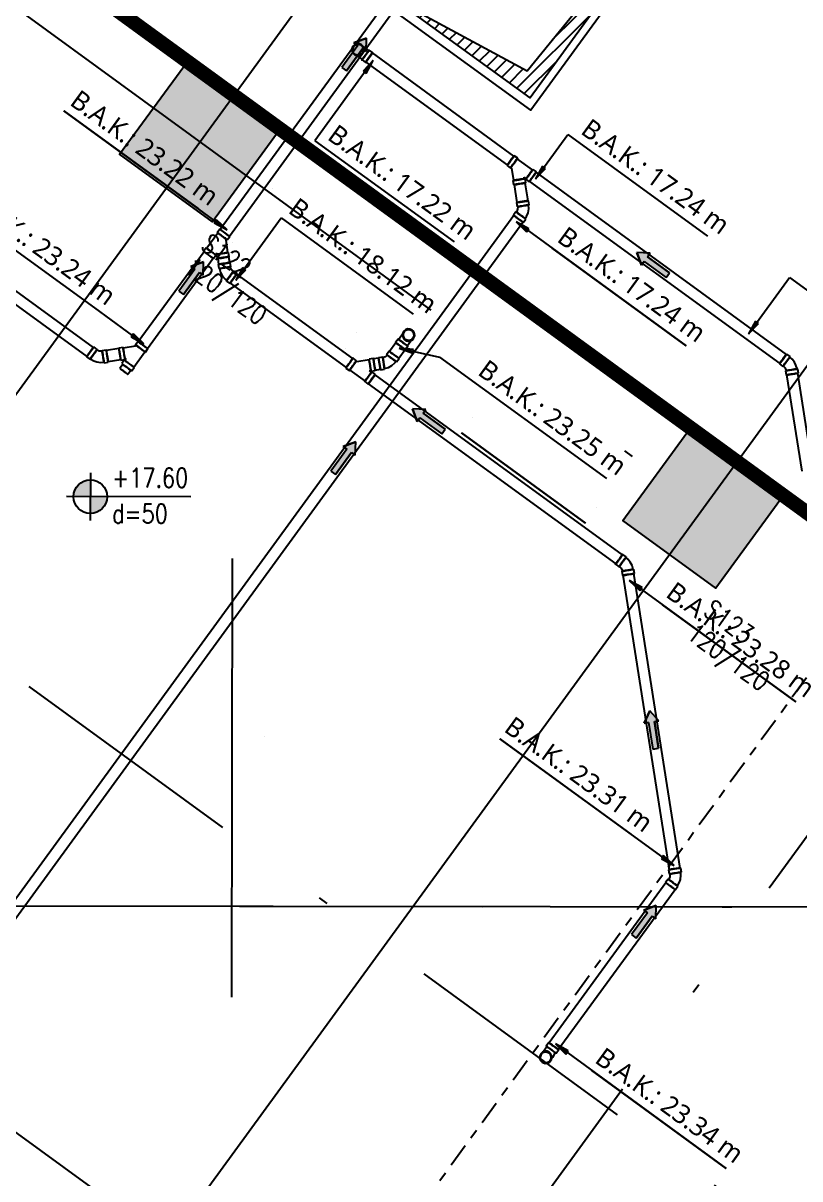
# Model space of a CAD drawing. Header units: millimetres. Extents: x 400382 to 401500, y 4543975 to 4544133.
# Drawn here: x 400757.73 to 400765.84, y 4544089.9 to 4544101.97 of the extents above; entities that cross this region are included whole.
import ezdxf

# ---------------------------------------------------------------- set-up
doc = ezdxf.new("R2010")
doc.units = ezdxf.units.MM
for name, pattern in [('AKS', [3, 2.5, -0.25, 0, -0.25]), ('CENTER', [2, 1.25, -0.25, 0.25, -0.25]), ('CIZGI', [0.4, 0.25, -0.15]), ('CONTINU', [0]), ('DASHDOT2', [0.5, 0.25, -0.125, 0, -0.125])]:
    doc.linetypes.add(name, pattern=pattern)
for name, color, linetype in [('aks prota', 2, 'AKS'), ('boşluk prota', 2, 'Continuous'), ('boşluk taraması prota', 252, 'Continuous'), ('kiriş prota', 6, 'Continuous'), ('kolon prota', 1, 'Continuous'), ('kolon tarama prota', 252, 'Continuous'), ('lkolon prota', 4, 'Continuous'), ('merdiven prota', 2, 'Continuous'), ('PRT-AL-TUNEL_EKSENI', 14, 'DASHDOT2'), ('skesit prota', 7, 'Continuous'), ('st-s_level (kot)', 6, 'Continuous'), ('st-s_levelmark (kot işareti)', 4, 'Continuous'), ('st_s_ölçü', 4, 'Continuous'), ('TARAMA', 8, 'Continuous'), ('tkolon prota', 6, 'Continuous')]:
    doc.layers.add(name, color=color, linetype=linetype)
doc.styles.add('OLCU', font='romanstw.shx')
doc.styles.add('Segoe UI Light_1', font='', dxfattribs={"height": 200})
doc.styles.add('tkolon', font='romanstw.shx')
doc.styles.get('Segoe UI Light_1').set_extended_font_data('Segoe UI Light')

# ---------------------------------------------------------------- blocks, each defined once
blk = doc.blocks.new('Flow Direction - Flow Direction _25mm_-1035271-_17_70 m  ARA KAT')
at = {"layer": 'TARAMA'}
blk.add_hatch(color=256, dxfattribs=at).paths.add_polyline_path([(0, 0), (-117, -78), (-117, -30), (-400, -30), (-400, 30), (-117, 30), (-117, 78)], flags=0)
for p, q in [((-117, 30), (-400, 30)), ((-400, 30), (-400, -30)), ((-117, 30), (-400, 30)), ((-400, 30), (-400, -30)), ((0, 0), (-117, 78)), ((-117, 78), (-117, 30)), ((-117, 78), (0, 0)), ((-117, 30), (-117, 78)), ((-117, -78), (0, 0)), ((-117, -78), (0, 0)), ((-400, -30), (-117, -30)), ((-117, -30), (-400, -30)), ((-117, -30), (-117, -78)), ((-117, -30), (-117, -78))]:
    blk.add_line(p, q, dxfattribs=at)
blk = doc.blocks.new('17.60 mekanik')
at = {"layer": 'kolon tarama prota'}
for points in [[(135187.5, 64535.3), (135177.1, 64524.4), (135180.3, 64522)], [(135357.2, 64412), (135367.6, 64423), (135364.4, 64425.3)], [(135035.1, 64358.5), (135024.1, 64368.9), (135021.8, 64365.7)], [(135336.9, 64367), (135347.8, 64356.6), (135350.2, 64359.7)], [(135044.3, 64305.6), (135054.8, 64316.5), (135051.6, 64318.9)], [(135579.7, 64250.4), (135590.1, 64261.3), (135586.9, 64263.7)], [(134948.5, 64239.3), (134937.5, 64249.7), (134935.2, 64246.5)], [(135214.9, 64235.1), (135229.1, 64229.9), (135230, 64233.7)], [(135455.6, 63992.5), (135466.5, 63982.1), (135468.9, 63985.2)], [(135502.7, 63694.7), (135491.7, 63705.1), (135489.4, 63701.9)], [(135379, 63508.2), (135389.9, 63497.7), (135392.3, 63500.9)]]:
    blk.add_hatch(color=256, dxfattribs=at).paths.add_polyline_path(points, flags=0)
for p, q in [((135204.7, 64601.9), (135027.9, 64358.7)), ((135037.5, 64351.7), (135214.2, 64595)), ((135165.6, 64544.7), (135165.6, 64544.7)), ((135166, 64544.8), (135166.1, 64544.8)), ((135177.2, 64548.6), (135177.2, 64548.6)), ((135177.7, 64548.8), (135177.6, 64548.8)), ((135186.9, 64543.7), (135183.3, 64546.3)), ((135334.6, 64435.7), (135186.6, 64543.3)), ((135187.5, 64535.3), (135126.7, 64451.6)), ((135175.8, 64536), (135179.4, 64533.3)), ((135187.5, 64535.3), (135177.1, 64524.4)), ((135179.7, 64533.7), (135327.7, 64426.2)), ((135180.3, 64522), (135187.5, 64535.3)), ((135177.1, 64524.4), (135180.3, 64522)), ((134895.7, 64235.4), (134521.7, 64507.1)), ((134514.8, 64497.6), (134888.8, 64225.9)), ((134864.4, 64482.5), (135005.1, 64380.3)), ((135035.1, 64358.5), (134864.4, 64482.5)), ((135357.2, 64412), (135390.9, 64458.4)), ((135390.9, 64458.4), (135536.7, 64352.4)), ((135126.7, 64451.6), (135272.1, 64346)), ((135338.5, 64433.5), (135334.9, 64436.1)), ((135354.1, 64421.4), (135338.1, 64433)), ((135327.4, 64425.8), (135331, 64423.2)), ((135331.4, 64423.7), (135332.2, 64423.1)), ((135331.8, 64425.5), (135332, 64424.6)), ((135332.2, 64423.1), (135334.2, 64410.3)), ((135332.7, 64425.6), (135332.7, 64425.6)), ((135358.1, 64419.3), (135354.5, 64421.9)), ((135364.4, 64425.3), (135357.2, 64412)), ((135357.2, 64412), (135367.6, 64423)), ((135367.6, 64423), (135364.4, 64425.3)), ((135333.6, 64410.2), (135334.3, 64405.8)), ((135345.3, 64413.6), (135347.3, 64412.1)), ((135345.5, 64412.1), (135345.3, 64413.6)), ((135346.9, 64407.8), (135346.2, 64412.2)), ((135349.4, 64389.1), (135346.4, 64407.8)), ((135347, 64411.6), (135350.6, 64409)), ((135350.8, 64409.4), (135612.3, 64219.4)), ((135619.3, 64228.9), (135357.8, 64418.9)), ((135082.4, 64401.5), (135082.4, 64401.5)), ((135334.7, 64405.9), (135337.7, 64387.2)), ((135337.2, 64387.2), (135337.9, 64382.8)), ((135350.5, 64384.8), (135349.8, 64389.2)), ((135334.4, 64373.7), (134719.5, 63527.2)), ((134897.1, 64276.6), (134760.4, 64375.9)), ((135336.7, 64377.5), (135334.1, 64373.9)), ((135337.7, 64378), (135337.2, 64377.1)), ((135346.4, 64370.4), (135347.8, 64372.6)), ((134729, 63520.3), (135344, 64366.7)), ((135024.1, 64368.9), (135021.8, 64365.7)), ((135021.8, 64365.7), (135035.1, 64358.5)), ((135035.1, 64358.5), (135024.1, 64368.9)), ((135027.5, 64358.9), (135024.9, 64355.3)), ((135044.3, 64305.6), (135091.7, 64370.8)), ((135091.7, 64370.8), (135229.6, 64270.6)), ((135336.9, 64367), (135347.8, 64356.6)), ((135350.2, 64359.7), (135336.9, 64367)), ((135336.9, 64367), (135514.5, 64237.9)), ((135344.4, 64366.4), (135347, 64370)), ((135347.8, 64356.6), (135350.2, 64359.7)), ((135025.5, 64355), (135013.9, 64339)), ((135032.9, 64349.6), (135032.8, 64349.6)), ((135033.9, 64348.8), (135033.7, 64349.7)), ((135034.1, 64347.4), (135034.7, 64348.2)), ((135036.1, 64334.6), (135034.1, 64347.4)), ((135035.2, 64347.8), (135037.9, 64351.4)), ((135011.1, 64335.5), (134942.6, 64241.3)), ((135013.3, 64339.4), (135010.7, 64335.8)), ((135041.3, 64344.9), (135041.3, 64344.9)), ((135514.5, 64237.9), (135374.7, 64339.5)), ((134952.2, 64234.3), (135020.6, 64328.6)), ((135021, 64328.3), (135023.6, 64331.9)), ((135023.1, 64332.3), (135024.6, 64334.3)), ((135024.2, 64332.7), (135024.9, 64328.3)), ((135024.6, 64334.3), (135024.8, 64332.8)), ((135025.4, 64328.4), (135026.3, 64322.2)), ((135029.5, 64328.7), (135029.5, 64328.7)), ((135029.5, 64328.7), (135029.5, 64328.7)), ((135037.5, 64330.3), (135036.8, 64334.7)), ((135038, 64324.1), (135037, 64330.2)), ((135039.2, 64319.8), (135038.5, 64324.1)), ((135025.9, 64322.2), (135026.6, 64317.8)), ((135045.6, 64312.6), (135042, 64315.2)), ((135051.6, 64318.9), (135044.3, 64305.6)), ((135044.3, 64305.6), (135054.8, 64316.5)), ((135166.6, 64224), (135045.3, 64312.2)), ((135054.8, 64316.5), (135051.6, 64318.9)), ((135034.5, 64304.8), (135038.1, 64302.2)), ((135038.4, 64302.6), (135159.7, 64214.5)), ((135579.7, 64250.4), (135622.5, 64309.2)), ((135622.5, 64309.2), (135766.6, 64204.5)), ((134948.5, 64239.3), (134897.1, 64276.6)), ((135586.9, 64263.7), (135579.7, 64250.4)), ((135590.1, 64261.3), (135586.9, 64263.7)), ((135170.7, 64250.8), (135170.7, 64250.8)), ((135228.5, 64253.8), (135228.5, 64253.8)), ((135579.7, 64250.4), (135590.1, 64261.3)), ((134937.5, 64249.7), (134935.2, 64246.5)), ((134935.2, 64246.5), (134948.5, 64239.3)), ((134948.5, 64239.3), (134937.5, 64249.7)), ((134942.3, 64241.6), (134939.6, 64238)), ((135211.6, 64240.6), (135204.9, 64231.4)), ((135213.8, 64244.4), (135211.2, 64240.8)), ((135221, 64243.5), (135221, 64243.5)), ((134899.6, 64233.2), (134896, 64235.8)), ((134909.2, 64232.6), (134904.8, 64231.9)), ((134922.4, 64234.2), (134909.3, 64232.1)), ((134926.7, 64235.4), (134922.3, 64234.7)), ((134939.6, 64236.7), (134926.8, 64234.7)), ((134937.8, 64214.9), (134949.4, 64230.9)), ((134940.2, 64237.6), (134939.6, 64236.7)), ((134941.9, 64237.1), (134941, 64237)), ((134942, 64236.2), (134942.1, 64236.2)), ((134950, 64230.5), (134952.6, 64234.1)), ((135159, 64234.6), (135159, 64234.6)), ((135159, 64234.6), (135159, 64234.6)), ((135204.6, 64231.7), (135201.9, 64228.1)), ((135214.5, 64224.5), (135221.1, 64233.6)), ((135214.9, 64235.1), (135229.1, 64229.9)), ((135230, 64233.7), (135214.9, 64235.1)), ((135214.9, 64235.1), (135257.1, 64225.6)), ((135221.5, 64233.3), (135224.1, 64236.9)), ((135229.1, 64229.9), (135230, 64233.7)), ((135623.2, 64226.7), (135619.6, 64229.3)), ((134888.5, 64225.5), (134892.1, 64222.9)), ((134906.8, 64219.3), (134911.2, 64220)), ((134911.2, 64220.5), (134924.2, 64222.6)), ((134926.3, 64217.7), (134923.3, 64213.5)), ((134926.3, 64217.7), (134923.3, 64213.5)), ((134924.3, 64222.1), (134928.7, 64222.8)), ((134928, 64222), (134925.4, 64218.4)), ((134930.1, 64223.7), (134928.6, 64221.6)), ((134928.6, 64223.4), (134930.1, 64223.7)), ((134935.7, 64210.9), (134938.4, 64214.5)), ((135159.4, 64214.1), (135163, 64211.5)), ((135170.5, 64221.8), (135166.9, 64224.4)), ((135169.5, 64220.4), (135168.6, 64220.3)), ((135168.7, 64219.4), (135168.8, 64219.4)), ((135170.9, 64220.7), (135170.1, 64221.3)), ((135183.7, 64222.7), (135170.9, 64220.7)), ((135188, 64224), (135183.6, 64223.3)), ((135193.5, 64224.4), (135188.1, 64223.6)), ((135189, 64217.7), (135188.1, 64223.6)), ((135188.1, 64223.6), (135189, 64217.7)), ((135189.9, 64211.9), (135189, 64217.7)), ((135189, 64217.7), (135189.9, 64211.9)), ((135197.8, 64225.6), (135193.5, 64224.9)), ((135195.5, 64212.3), (135193.5, 64224.9)), ((135193.5, 64224.9), (135195.5, 64212.3)), ((135194.5, 64218.6), (135193.5, 64224.4)), ((135193.5, 64224.4), (135194.5, 64218.6)), ((135195.4, 64212.8), (135194.5, 64218.6)), ((135194.5, 64218.6), (135195.4, 64212.8)), ((135199.8, 64213), (135197.8, 64225.6)), ((135197.8, 64225.6), (135199.8, 64213)), ((135199.7, 64213.6), (135198, 64224.9)), ((135198, 64224.9), (135199.7, 64213.6)), ((135212.3, 64220.6), (135214.9, 64224.2)), ((135257.1, 64225.6), (135431.5, 64099)), ((135612.1, 64219), (135615.7, 64216.4)), ((134931.7, 64207.3), (134934.8, 64211.6)), ((134931.7, 64207.3), (134934.8, 64211.6)), ((135163.4, 64212), (135179.4, 64200.4)), ((135184, 64211.2), (135185.5, 64211.4)), ((135186.1, 64209.7), (135184, 64211.2)), ((135185.6, 64210.7), (135190, 64211.4)), ((135190.1, 64207.6), (135186.5, 64210.2)), ((135448.4, 64019.3), (135189.8, 64207.2)), ((135189.9, 64211.9), (135195.4, 64212.8)), ((135195.5, 64212.3), (135199.8, 64213)), ((135618.5, 64211.8), (135619.2, 64207.4)), ((135619.6, 64207.5), (135635.6, 64106.8)), ((135631.8, 64209.4), (135631.1, 64213.8)), ((135647.2, 64108.6), (135631.3, 64209.3)), ((135179, 64199.9), (135182.6, 64197.3)), ((135182.8, 64197.6), (135441.4, 64009.8)), ((135292.1, 64162.7), (135292.1, 64162.7)), ((135280.3, 64146.5), (135280.3, 64146.5)), ((135280.3, 64146.5), (135409.8, 64052.4)), ((135409.8, 64052.4), (135280.3, 64146.5)), ((135280.3, 64146.5), (135409.8, 64052.4)), ((135280.3, 64146.5), (135280.3, 64146.5)), ((135421.5, 64068.6), (135421.5, 64068.6)), ((135409.8, 64052.4), (135409.8, 64052.4)), ((135409.8, 64052.4), (135409.8, 64052.4)), ((135441.2, 64009.4), (135444.8, 64006.8)), ((135452.2, 64017.1), (135448.7, 64019.7)), ((135447.6, 64002.2), (135448.3, 63997.8)), ((135448.7, 63997.9), (135497.4, 63690.4)), ((135460.9, 63999.8), (135460.2, 64004.2)), ((135509.1, 63692.2), (135460.4, 63999.7)), ((135455.6, 63992.5), (135466.5, 63982.1)), ((135468.9, 63985.2), (135455.6, 63992.5)), ((135455.6, 63992.5), (135629.5, 63866.1)), ((135466.5, 63982.1), (135468.9, 63985.2)), ((135629.5, 63866.1), (135490.4, 63967.1)), ((135074.6, 63829.3), (135074.6, 63829.3)), ((135320.6, 63827), (135457.4, 63727.6)), ((135502.7, 63694.7), (135320.6, 63827)), ((135491.7, 63705.1), (135489.4, 63701.9)), ((135489.4, 63701.9), (135502.7, 63694.7)), ((135502.7, 63694.7), (135491.7, 63705.1)), ((135497, 63690.3), (135497.7, 63685.9)), ((135510.3, 63687.9), (135509.6, 63692.3)), ((135494.2, 63676.8), (135372.5, 63509.3)), ((135496.4, 63680.7), (135493.8, 63677.1)), ((135504.1, 63669.6), (135506.7, 63673.2)), ((135382, 63502.4), (135503.7, 63669.8)), ((135372.1, 63509.6), (135369.5, 63506)), ((135379, 63508.2), (135389.9, 63497.7)), ((135392.3, 63500.9), (135379, 63508.2)), ((135379, 63508.2), (135557.5, 63378.4)), ((135379.8, 63498.5), (135382.4, 63502.1)), ((135389.9, 63497.7), (135392.3, 63500.9)), ((135557.5, 63378.4), (135417.1, 63480.4))]:
    blk.add_line(p, q, dxfattribs=at)
at = {"layer": 'kolon tarama prota', "flags": 128}
for points in [[(135167, 64550.1), (135168.6, 64551.6), (135170.3, 64552.4), (135171.8, 64552.5), (135173, 64552.3), (135173.8, 64552.1), (135174.4, 64551.8), (135174.7, 64551.6), (135175, 64551.4), (135175.4, 64551.1), (135176.2, 64550.6), (135177.3, 64549.8), (135179, 64548.6), (135181.2, 64547), (135182.9, 64545.7)], [(135167, 64550.1), (135166.1, 64548.1), (135165.9, 64546.3), (135166.2, 64544.9)], [(135176.2, 64543.4), (135174.6, 64541.9), (135172.9, 64541.2), (135171.4, 64541.1), (135170.2, 64541.2), (135169.4, 64541.5), (135168.9, 64541.8), (135168.6, 64541.9), (135168.6, 64542)], [(135168.6, 64542), (135168.7, 64541.9), (135169.1, 64541.6), (135169.9, 64541), (135171.2, 64540.1), (135173.1, 64538.7), (135175.3, 64537.1), (135176.2, 64536.5)], [(135176.2, 64543.4), (135177.2, 64545.4), (135177.3, 64547.3), (135177, 64548.6)], [(135347.8, 64372.6), (135349.4, 64376.6), (135350.1, 64380.8), (135349.9, 64384.7)], [(135338.6, 64382.9), (135338.5, 64380.2), (135337.7, 64378)], [(135027.2, 64317.9), (135028.3, 64313.8), (135030.4, 64310), (135033.1, 64306.8), (135034.9, 64305.4)], [(135041.6, 64314.6), (135039.7, 64316.6), (135038.6, 64319), (135038.5, 64319.7)], [(135214.3, 64244), (135216.1, 64246.5), (135217.7, 64248.7), (135219, 64250.5), (135219.8, 64251.6), (135220.1, 64252), (135220.1, 64252)], [(135221.4, 64244), (135219.8, 64245.7), (135219.1, 64247.9), (135219.3, 64250.2), (135220.1, 64252)], [(135220.1, 64252), (135221.8, 64253.6), (135224, 64254.3), (135226.3, 64254.1), (135228.1, 64253.3)], [(135228.1, 64253.3), (135229.7, 64251.6), (135230.4, 64249.4), (135230.2, 64247.1), (135229.4, 64245.3)], [(135229.4, 64245.3), (135227.7, 64243.7), (135225.5, 64243), (135223.2, 64243.2), (135221.4, 64244)], [(135229.4, 64245.3), (135229.1, 64244.9), (135228.3, 64243.8), (135227, 64242.1), (135225.4, 64239.9), (135223.7, 64237.4), (135223.6, 64237.3)], [(134901.9, 64231.4), (134899.5, 64232.5), (134899.2, 64232.6)], [(134904.9, 64231.3), (134902.3, 64231.3), (134901.9, 64231.4)], [(135202.5, 64227.7), (135200.6, 64226), (135198.3, 64225), (135198, 64224.9)], [(135627.8, 64220.7), (135625.2, 64224), (135622.8, 64226.2)], [(134892.5, 64223.4), (134896.2, 64221.3), (134899.3, 64220.3)], [(134899.3, 64220.3), (134903.5, 64219.7), (134906.7, 64220)], [(135199.7, 64213.6), (135203.8, 64214.8), (135207.4, 64216.8), (135210.5, 64219.5), (135211.7, 64221)], [(135616, 64216.9), (135617.9, 64215), (135618.1, 64214.7)], [(135618.1, 64214.7), (135619.1, 64212.2), (135619.1, 64211.9)], [(135630.4, 64213.7), (135629.3, 64217.8), (135627.8, 64220.7)], [(135456.6, 64011.5), (135453.9, 64014.8), (135451.9, 64016.5)], [(135459.5, 64004.1), (135458.4, 64008.2), (135456.6, 64011.5)], [(135445.1, 64007.3), (135447, 64005.4), (135447.1, 64005.3)], [(135447.1, 64005.3), (135448.1, 64002.8), (135448.2, 64002.3)], [(135498.2, 63683), (135497.1, 63680.5), (135496.9, 63680.3)], [(135498.3, 63686), (135498.3, 63683.3), (135498.2, 63683)], [(135509.3, 63680.3), (135509.8, 63684.6), (135509.6, 63687.8)], [(135506.2, 63673.5), (135508.3, 63677.3), (135509.3, 63680.3)], [(135364.2, 63497.6), (135364.5, 63498), (135365.3, 63499.1), (135366.6, 63500.8), (135368.2, 63503), (135369.9, 63505.5), (135370, 63505.6)], [(135365.5, 63489.6), (135363.9, 63491.4), (135363.2, 63493.5), (135363.4, 63495.9), (135364.2, 63497.6)], [(135364.2, 63497.6), (135366, 63499.2), (135368.1, 63499.9), (135370.5, 63499.7), (135372.2, 63498.9)], [(135373.5, 63490.9), (135371.8, 63489.3), (135369.6, 63488.6), (135367.3, 63488.8), (135365.5, 63489.6)], [(135372.2, 63498.9), (135373.8, 63497.2), (135374.5, 63495), (135374.3, 63492.7), (135373.5, 63490.9)], [(135379.3, 63498.9), (135377.5, 63496.4), (135375.9, 63494.2), (135374.6, 63492.5), (135373.8, 63491.3), (135373.5, 63490.9), (135373.5, 63490.9)]]:
    blk.add_lwpolyline(points, dxfattribs=at)
at = {"layer": 'kolon tarama prota'}
for centre, radius, start, end in [((135224.8, 64248.7), 6.38, 54, 234), ((135224.8, 64248.7), 6.38, 54, 234), ((135224.8, 64248.7), 5.9, 144, 324), ((135224.8, 64248.7), 5.71, 54, 234), ((135224.8, 64248.7), 5.9, 324, 144), ((135224.8, 64248.7), 6.38, 234, 54), ((135224.8, 64248.7), 6.38, 234, 54), ((135224.8, 64248.7), 5.71, 234, 54), ((135368.9, 63494.3), 6.38, 54, 234), ((135368.9, 63494.3), 6.38, 54, 234), ((135368.9, 63494.3), 5.9, 144, 324), ((135368.9, 63494.3), 5.72, 54, 234), ((135368.9, 63494.3), 5.9, 324, 144), ((135368.9, 63494.3), 6.38, 234, 54), ((135368.9, 63494.3), 6.38, 234, 54), ((135368.9, 63494.3), 5.71, 234, 54)]:
    blk.add_arc(centre, radius, start, end, dxfattribs=at)
for centre, major_axis, ratio, start_param, end_param in [((135171.6, 64546.7), (5.59, 1.9), 0.999925, 1.570796, 3.141593), ((135171.6, 64546.7), (5.59, 1.9), 0.999925, 1.570796, 3.141593), ((135171.6, 64546.8), (6.04, 2.05), 0.999925, 5.327856, 8.469448), ((135171.6, 64546.7), (6.04, 2.05), 0.999925, 5.327856, 8.469448), ((135171.6, 64546.8), (5.41, 1.84), 0.999925, 5.327856, 8.469448), ((135171.6, 64546.7), (5.59, 1.9), 0.999925, 0, 1.570796), ((135171.6, 64546.7), (5.59, 1.9), 0.999925, 0, 1.570796), ((135171.6, 64546.7), (6.04, 2.05), 0.999925, 2.186263, 5.327856), ((135171.6, 64546.8), (6.04, 2.05), 0.999925, 2.186263, 5.327856), ((135171.6, 64546.8), (5.41, 1.84), 0.999925, 2.186263, 5.327856), ((135171.6, 64546.7), (5.59, 1.9), 0.999925, 3.141593, 4.712389), ((135171.6, 64546.7), (5.59, 1.9), 0.999925, 3.141593, 4.712389), ((135171.6, 64546.7), (5.59, 1.9), 0.999925, 4.712389, 6.283185), ((135171.6, 64546.7), (5.59, 1.9), 0.999925, 4.712389, 6.283185), ((135179.5, 64541.1), (3.75, 5.16), 0.01, 1.563726, 4.705318), ((135179.5, 64541.1), (3.36, 4.62), 0.01, 1.563726, 4.705318), ((135179.5, 64541.1), (3.75, 5.16), 0.01, 4.705318, 7.846911), ((135179.5, 64541.1), (3.36, 4.62), 0.01, 4.705318, 7.846911), ((135183.1, 64538.5), (3.75, 5.16), 0.01, 4.705318, 7.846911), ((135183.1, 64538.5), (3.47, 4.77), 0.009999, 0, 1.570796), ((135183.1, 64538.5), (3.47, 4.77), 0.009999, 4.712389, 6.283185), ((135183.1, 64538.5), (3.75, 5.16), 0.01, 1.563726, 4.705318), ((135183.1, 64538.5), (3.47, 4.77), 0.009999, 1.570796, 3.141593), ((135183.1, 64538.5), (3.47, 4.77), 0.009999, 3.141593, 4.712389), ((135331.1, 64431), (3.75, 5.16), 0.01, 6.276115, 9.417707), ((135331.1, 64431), (3.75, 5.16), 0.01, 3.134522, 6.276115), ((135334.7, 64428.4), (3.75, 5.16), 0.01, 6.276115, 9.417707), ((135334.7, 64428.4), (3.75, 5.16), 0.01, 3.134522, 6.276115), ((135331.1, 64431), (3.47, 4.77), 0.009999, 0, 1.570796), ((135331.1, 64431), (3.47, 4.77), 0.009999, 4.712389, 6.283185), ((135334.7, 64428.4), (3.36, 4.62), 0.01, 3.134522, 6.276115), ((135334.7, 64428.4), (3.36, 4.62), 0.01, 6.276115, 9.417707), ((135331.1, 64431), (3.47, 4.77), 0.009999, 1.570796, 3.141593), ((135331.1, 64431), (3.47, 4.77), 0.009999, 3.141593, 4.712389), ((135337.5, 64426.4), (5.64, 0.89), 0.01207, 2.571468, 3.143664), ((135337.5, 64426.4), (5.64, 0.89), 0.01207, 3.143664, 3.71586), ((135350.7, 64416.7), (3.75, 5.16), 0.01, 6.276115, 9.417707), ((135350.7, 64416.7), (3.75, 5.16), 0.01, 3.134522, 6.276115), ((135350.7, 64416.7), (3.36, 4.62), 0.01, 3.134522, 6.276115), ((135350.7, 64416.7), (3.36, 4.62), 0.01, 6.276115, 9.417707), ((135354.3, 64414.1), (3.75, 5.16), 0.01, 6.276115, 9.417707), ((135354.3, 64414.1), (3.75, 5.16), 0.01, 3.134522, 6.276115), ((135339.9, 64411.2), (6.3, 1), 0.01207, 0.002071, 3.143664), ((135339.9, 64411.2), (6.3, 1), 0.01207, 3.143664, 6.285257), ((135339.9, 64411.2), (5.64, 0.89), 0.01207, 3.143664, 6.285257), ((135339.9, 64411.2), (5.64, 0.89), 0.01207, 0.002071, 3.143664), ((135340.6, 64406.8), (6.3, 1), 0.01207, 0.002071, 3.143664), ((135340.6, 64406.8), (6.3, 1), 0.01207, 3.143664, 6.285257), ((135340.6, 64406.8), (5.83, 0.92), 0.01207, 0, 1.570796), ((135340.6, 64406.8), (5.83, 0.92), 0.01207, 4.712389, 6.283185), ((135354.3, 64414.1), (3.47, 4.77), 0.01, 1.570796, 3.141593), ((135354.3, 64414.1), (3.47, 4.77), 0.01, 3.141593, 4.712389), ((135354.3, 64414.1), (3.47, 4.77), 0.01, 0, 1.570796), ((135354.3, 64414.1), (3.47, 4.77), 0.01, 4.712389, 6.283185), ((135340.6, 64406.8), (5.83, 0.92), 0.01207, 1.570796, 3.141593), ((135340.6, 64406.8), (5.83, 0.92), 0.01207, 3.141593, 4.712389), ((135343.5, 64388.2), (6.3, 1), 0.008027, 3.135475, 6.277068), ((135343.5, 64388.2), (6.3, 1), 0.008027, 6.277068, 9.418661), ((135343.5, 64388.2), (5.83, 0.92), 0.01207, 1.570796, 3.141593), ((135343.5, 64388.2), (5.83, 0.92), 0.01207, 3.141593, 4.712389), ((135344.2, 64383.8), (6.3, 1), 0.008027, 6.277068, 9.418661), ((135344.2, 64383.8), (6.3, 1), 0.008027, 3.135475, 6.277068), ((135344.2, 64383.8), (5.64, 0.89), 0.008027, 6.277068, 9.418661), ((135344.2, 64383.8), (5.64, 0.89), 0.008027, 3.135475, 6.277068), ((135343.5, 64388.2), (5.83, 0.92), 0.01207, 4.712389, 6.283185), ((135343.5, 64388.2), (5.83, 0.92), 0.01207, 0, 1.570796), ((135339.2, 64370.2), (-5.16, 3.75), 0.010002, 0.00135, 3.142943), ((135339.2, 64370.2), (5.16, -3.75), 0.010002, 0.00135, 3.142943), ((135339.2, 64370.2), (4.77, -3.47), 0.010059, 3.141593, 4.712389), ((135339.2, 64370.2), (4.77, -3.47), 0.010059, 1.570796, 3.141593), ((135341.8, 64373.8), (5.16, -3.75), 0.010002, 0.00135, 3.142943), ((135341.8, 64373.8), (5.16, -3.75), 0.010002, 3.142943, 6.284535), ((135341.8, 64373.8), (4.62, -3.36), 0.010002, 0.00135, 3.142943), ((135341.8, 64373.8), (4.62, -3.36), 0.010002, 3.142943, 6.284535), ((135032.7, 64355.2), (5.16, -3.75), 0.01, 0, 3.141593), ((135032.7, 64355.2), (5.16, -3.75), 0.01, 3.141593, 6.283185), ((135339.2, 64370.2), (-4.77, 3.47), 0.010059, 3.141593, 4.712389), ((135339.2, 64370.2), (4.77, -3.47), 0.010059, 4.712389, 6.283185), ((135030.1, 64351.6), (5.16, -3.75), 0.01, 0, 3.141593), ((135030.1, 64351.6), (5.16, -3.75), 0.01, 3.141593, 6.283185), ((135030.1, 64351.6), (-4.62, 3.36), 0.01, 0, 3.141593), ((135030.1, 64351.6), (4.62, -3.36), 0.01, 0, 3.141593), ((135032.7, 64355.2), (4.77, -3.47), 0.01, 1.570796, 3.141593), ((135032.7, 64355.2), (-4.77, 3.47), 0.01, 0, 1.570796), ((135032.7, 64355.2), (-4.77, 3.47), 0.01, 3.141593, 4.712389), ((135032.7, 64355.2), (-4.77, 3.47), 0.01, 1.570796, 3.141593), ((135028.1, 64348.8), (5.64, 0.89), 0.007071, 5.703918, 6.276114), ((135028.1, 64348.8), (5.64, 0.89), 0.007071, 6.276114, 6.84831), ((135015.9, 64332), (5.16, -3.75), 0.01, 0, 3.141593), ((135015.9, 64332), (5.16, -3.75), 0.01, 3.141593, 6.283185), ((135015.9, 64332), (4.77, -3.47), 0.01, 3.141593, 4.712389), ((135015.9, 64332), (4.77, -3.47), 0.01, 1.570796, 3.141593), ((135018.5, 64335.6), (5.16, -3.75), 0.01, 3.141593, 6.283185), ((135018.5, 64335.6), (-5.16, 3.75), 0.01, 3.141593, 6.283185), ((135018.5, 64335.6), (-4.62, 3.36), 0.01, 0, 3.141593), ((135018.5, 64335.6), (4.62, -3.36), 0.01, 0, 3.141593), ((135015.9, 64332), (-4.77, 3.47), 0.01, 1.570796, 3.141593), ((135015.9, 64332), (4.77, -3.47), 0.01, 0, 1.570796), ((135030.5, 64333.7), (6.3, 1), 0.007071, 3.134522, 6.276114), ((135030.5, 64333.7), (6.3, 1), 0.007071, 6.276114, 9.417707), ((135030.5, 64333.7), (5.64, 0.89), 0.007071, 6.276114, 9.417707), ((135030.5, 64333.7), (5.64, 0.89), 0.007071, 3.134522, 6.276114), ((135031.2, 64329.3), (6.3, 1), 0.007071, 6.276114, 9.417707), ((135031.2, 64329.3), (6.3, 1), 0.007071, 3.134522, 6.276114), ((135031.2, 64329.3), (5.83, 0.92), 0.007071, 1.570796, 3.141593), ((135031.2, 64329.3), (5.83, 0.92), 0.007071, 3.141593, 4.712389), ((135032.2, 64323.2), (6.3, 1), 0.007071, 0.008594, 3.150187), ((135032.2, 64323.2), (6.3, 1), 0.007071, 3.150187, 6.29178), ((135032.2, 64323.2), (5.83, 0.92), 0.007071, 1.570796, 3.141593), ((135032.2, 64323.2), (5.83, 0.92), 0.007071, 3.141593, 4.712389), ((135031.2, 64329.3), (5.83, 0.92), 0.007071, 0, 1.570796), ((135031.2, 64329.3), (5.83, 0.92), 0.007071, 4.712389, 6.283185), ((135032.2, 64323.2), (5.83, 0.92), 0.007071, 4.712389, 6.283185), ((135032.2, 64323.2), (5.83, 0.92), 0.007071, 0, 1.570796), ((135032.9, 64318.8), (6.3, 1), 0.007071, 0.008594, 3.150187), ((135032.9, 64318.8), (6.3, 1), 0.007071, 3.150187, 6.29178), ((135032.9, 64318.8), (5.64, 0.89), 0.007071, 0.008594, 3.150187), ((135032.9, 64318.8), (5.64, 0.89), 0.007071, 3.150187, 6.29178), ((135038.2, 64310), (3.75, 5.16), 0.011077, 0.001078, 3.14267), ((135038.2, 64310), (3.75, 5.16), 0.011077, 3.14267, 6.284263), ((135038.2, 64310), (3.36, 4.62), 0.011077, 0.001078, 3.14267), ((135038.2, 64310), (3.36, 4.62), 0.011077, 3.14267, 6.284263), ((135041.8, 64307.4), (3.75, 5.16), 0.011077, 0.001078, 3.14267), ((135041.8, 64307.4), (3.75, 5.16), 0.011077, 3.14267, 6.284263), ((135041.8, 64307.4), (3.47, 4.77), 0.011077, 0, 1.570796), ((135041.8, 64307.4), (3.47, 4.77), 0.011077, 4.712389, 6.283185), ((135041.8, 64307.4), (3.47, 4.77), 0.011077, 1.570796, 3.141593), ((135041.8, 64307.4), (3.47, 4.77), 0.011077, 3.141593, 4.712389), ((134947.4, 64237.8), (5.16, -3.75), 0.01, 3.137451, 6.279043), ((134947.4, 64237.8), (5.16, -3.75), 0.01, 6.279043, 9.420636), ((134947.4, 64237.8), (4.77, -3.47), 0.01, 1.570796, 3.141593), ((134947.4, 64237.8), (-4.77, 3.47), 0.01, 0, 1.570796), ((135216.4, 64237.1), (5.16, -3.75), 0.010021, 1.570797, 4.712389), ((135216.4, 64237.1), (4.77, -3.47), 0.010021, 1.570796, 3.141593), ((135216.4, 64237.1), (4.77, -3.47), 0.010021, 3.141593, 4.712389), ((135219, 64240.7), (5.16, -3.75), 0.010021, 1.570797, 4.712389), ((135219, 64240.7), (4.62, -3.36), 0.010021, 1.570797, 4.712389), ((135219, 64240.7), (5.16, -3.75), 0.010021, 4.712389, 7.853982), ((135219, 64240.7), (4.62, -3.36), 0.010021, 4.712389, 7.853982), ((134892.3, 64230.6), (-3.75, -5.16), 0.01, 0.004142, 3.145735), ((134892.3, 64230.6), (-3.75, -5.16), 0.01, 3.145735, 6.287327), ((134892.3, 64230.6), (3.47, 4.77), 0.01, 1.570796, 3.141593), ((134892.3, 64230.6), (3.47, 4.77), 0.01, 3.141593, 4.712389), ((134895.9, 64228), (-3.75, -5.16), 0.01, 3.145735, 6.287327), ((134895.9, 64228), (-3.75, -5.16), 0.01, 0.004142, 3.145735), ((134892.3, 64230.6), (3.47, 4.77), 0.01, 0, 1.570796), ((134892.3, 64230.6), (3.47, 4.77), 0.01, 4.712389, 6.283185), ((134895.9, 64228), (-3.36, -4.62), 0.01, 0.004142, 3.145735), ((134895.9, 64228), (-3.36, -4.62), 0.01, 3.145735, 6.287327), ((134905.8, 64225.6), (1, -6.3), 0.01, 6.279043, 9.420636), ((134905.8, 64225.6), (1, -6.3), 0.01, 3.137451, 6.279043), ((134905.8, 64225.6), (0.89, -5.64), 0.01, 6.279043, 9.420636), ((134905.8, 64225.6), (0.89, -5.64), 0.01, 3.137451, 6.279043), ((134910.2, 64226.3), (1, -6.3), 0.01, 3.137451, 6.279043), ((134910.2, 64226.3), (1, -6.3), 0.01, 6.279043, 9.420636), ((134910.2, 64226.3), (-0.92, 5.83), 0.01, 4.712389, 6.283185), ((134910.2, 64226.3), (-0.92, 5.83), 0.01, 0, 1.570796), ((134910.2, 64226.3), (-0.92, 5.83), 0.01, 1.570796, 3.141593), ((134910.2, 64226.3), (-0.92, 5.83), 0.01, 3.141593, 4.712389), ((134923.3, 64228.4), (-1, 6.3), 0.009999, 0.004142, 3.145735), ((134923.3, 64228.4), (-1, 6.3), 0.009999, 3.145735, 6.287328), ((134923.3, 64228.4), (-0.92, 5.83), 0.01, 0, 1.570796), ((134923.3, 64228.4), (-0.92, 5.83), 0.01, 4.712389, 6.283185), ((134923.3, 64228.4), (-0.92, 5.83), 0.01, 1.570796, 3.141593), ((134923.3, 64228.4), (-0.92, 5.83), 0.01, 3.141593, 4.712389), ((134927.7, 64229.1), (-1, 6.3), 0.009999, 0.004142, 3.145735), ((134927.7, 64229.1), (-1, 6.3), 0.009999, 3.145735, 6.287328), ((134927.7, 64229.1), (-0.89, 5.64), 0.009999, 0.004142, 3.145735), ((134927.7, 64229.1), (-0.89, 5.64), 0.009999, 3.145735, 6.287328), ((134944.8, 64234.2), (5.16, -3.75), 0.01, 6.279043, 9.420636), ((134944.8, 64234.2), (-5.16, 3.75), 0.01, 6.279043, 9.420636), ((134944.8, 64234.2), (4.62, -3.36), 0.01, 3.137451, 6.279043), ((134944.8, 64234.2), (-4.62, 3.36), 0.01, 3.137451, 6.279043), ((134942.8, 64231.5), (-0.89, 5.64), 0.009999, 5.715132, 6.287328), ((134942.8, 64231.5), (-0.89, 5.64), 0.009999, 0.004142, 0.576338), ((134947.4, 64237.8), (-4.77, 3.47), 0.01, 1.570796, 3.141593), ((134947.4, 64237.8), (4.77, -3.47), 0.01, 0, 1.570796), ((135207.1, 64224.4), (5.16, -3.75), 0.010021, 3.151614, 6.293206), ((135207.1, 64224.4), (-5.16, 3.75), 0.010021, 3.151614, 6.293206), ((135207.1, 64224.4), (-4.62, 3.36), 0.010021, 3.151614, 6.293206), ((135207.1, 64224.4), (4.62, -3.36), 0.010021, 3.151614, 6.293206), ((135209.7, 64227.9), (5.16, -3.75), 0.010021, 0.010021, 3.151614), ((135209.7, 64227.9), (5.16, -3.75), 0.010021, 3.151614, 6.293206), ((135209.7, 64227.9), (4.77, -3.47), 0.010021, 3.141593, 4.712389), ((135209.7, 64227.9), (4.77, -3.47), 0.010021, 1.570796, 3.141593), ((135209.7, 64227.9), (4.77, -3.47), 0.010021, 0, 1.570796), ((135209.7, 64227.9), (4.77, -3.47), 0.010021, 4.712389, 6.283185), ((135216.4, 64237.1), (5.16, -3.75), 0.010021, 4.712389, 7.853982), ((135216.4, 64237.1), (-4.77, 3.47), 0.010021, 1.570796, 3.141593), ((135216.4, 64237.1), (4.77, -3.47), 0.010021, 0, 1.570796), ((135615.8, 64224.1), (3.75, 5.16), 0.01, 6.279043, 9.420636), ((135615.8, 64224.1), (3.75, 5.16), 0.01, 3.137451, 6.279043), ((135619.4, 64221.5), (3.75, 5.16), 0.01, 6.279043, 9.420636), ((135619.4, 64221.5), (3.75, 5.16), 0.01, 3.137451, 6.279043), ((135615.8, 64224.1), (3.47, 4.77), 0.01, 0, 1.570796), ((135615.8, 64224.1), (3.47, 4.77), 0.01, 4.712389, 6.283185), ((135619.4, 64221.5), (3.36, 4.62), 0.01, 6.279043, 9.420636), ((135619.4, 64221.5), (3.36, 4.62), 0.01, 3.137451, 6.279043), ((134930.6, 64214.6), (5.16, -3.75), 0.01, 3.137451, 6.279043), ((134930.6, 64214.6), (-5.16, 3.75), 0.01, 3.137451, 6.279043), ((134930.6, 64214.6), (-4.24, 3.08), 0.01, 3.137451, 6.279043), ((134930.6, 64214.6), (4.24, -3.08), 0.01, 3.137451, 6.279043), ((134930.6, 64214.6), (-4.24, 3.08), 0.01, 3.137451, 6.279043), ((134930.6, 64214.6), (4.24, -3.08), 0.01, 3.137451, 6.279043), ((134933.2, 64218.2), (5.16, -3.75), 0.01, 6.279043, 9.420636), ((134933.2, 64218.2), (5.16, -3.75), 0.01, 3.137451, 6.279043), ((134933.2, 64218.2), (-4.62, 3.36), 0.01, 6.279043, 9.420636), ((134933.2, 64218.2), (4.62, -3.36), 0.01, 6.279043, 9.420636), ((135163.1, 64219.3), (3.75, 5.16), 0.011077, 6.279281, 9.420874), ((135163.1, 64219.3), (3.75, 5.16), 0.011077, 3.137688, 6.279281), ((135163.1, 64219.3), (3.47, 4.77), 0.011077, 1.570796, 3.141593), ((135163.1, 64219.3), (3.47, 4.77), 0.011077, 3.141593, 4.712389), ((135166.7, 64216.6), (3.75, 5.16), 0.011077, 3.137688, 6.279281), ((135166.7, 64216.6), (3.75, 5.16), 0.011077, 6.279281, 9.420874), ((135163.1, 64219.3), (3.47, 4.77), 0.011077, 0, 1.570796), ((135163.1, 64219.3), (3.47, 4.77), 0.011077, 4.712389, 6.283185), ((135166.7, 64216.6), (3.36, 4.62), 0.011077, 6.279281, 9.420874), ((135166.7, 64216.6), (3.36, 4.62), 0.011077, 3.137688, 6.279281), ((135169.5, 64214.6), (-0.89, 5.64), 0.005072, 5.700396, 6.272592), ((135169.5, 64214.6), (-0.89, 5.64), 0.005072, 6.272592, 6.844788), ((135184.6, 64217), (-1, 6.3), 0.005072, 6.272592, 9.414185), ((135184.6, 64217), (-1, 6.3), 0.005072, 3.130999, 6.272592), ((135184.6, 64217), (-0.89, 5.64), 0.005072, 6.272592, 9.414185), ((135184.6, 64217), (-0.89, 5.64), 0.005072, 3.130999, 6.272592), ((135189, 64217.7), (-1, 6.3), 0.005072, 6.272592, 9.414185), ((135189, 64217.7), (-1, 6.3), 0.005072, 3.130999, 6.272592), ((135615.8, 64224.1), (3.47, 4.77), 0.01, 1.570796, 3.141593), ((135615.8, 64224.1), (3.47, 4.77), 0.01, 3.141593, 4.712389), ((134927.5, 64210.4), (4.24, -3.08), 0.01, 3.137451, 6.279043), ((134927.5, 64210.4), (4.24, -3.08), 0.01, 3.137451, 6.279043), ((134927.5, 64210.4), (-4.24, 3.08), 0.01, 3.137451, 6.279043), ((134927.5, 64210.4), (-4.24, 3.08), 0.01, 3.137451, 6.279043), ((135182.7, 64205), (3.75, 5.16), 0.011077, 6.279281, 9.420874), ((135182.7, 64205), (3.75, 5.16), 0.011077, 3.137688, 6.279281), ((135182.7, 64205), (3.36, 4.62), 0.011077, 6.279281, 9.420874), ((135182.7, 64205), (3.36, 4.62), 0.011077, 3.137688, 6.279281), ((135186.3, 64202.4), (3.75, 5.16), 0.011077, 6.279281, 9.420874), ((135186.3, 64202.4), (3.75, 5.16), 0.011077, 3.137688, 6.279281), ((135186.3, 64202.4), (3.47, 4.77), 0.010237, 1.570796, 3.141593), ((135186.3, 64202.4), (3.47, 4.77), 0.010237, 3.141593, 4.712389), ((135186.3, 64202.4), (3.47, 4.77), 0.010237, 0, 1.570796), ((135186.3, 64202.4), (3.47, 4.77), 0.010237, 4.712389, 6.283185), ((135624.8, 64212.8), (6.3, 1), 0.01, 3.145735, 6.287327), ((135624.8, 64212.8), (6.3, 1), 0.01, 0.004142, 3.145735), ((135624.8, 64212.8), (5.64, 0.89), 0.01, 0.004142, 3.145735), ((135624.8, 64212.8), (5.64, 0.89), 0.01, 3.145735, 6.287327), ((135625.5, 64208.4), (6.3, 1), 0.01, 0.004142, 3.145735), ((135625.5, 64208.4), (6.3, 1), 0.01, 3.145735, 6.287327), ((135625.5, 64208.4), (5.83, 0.92), 0.01, 1.570796, 3.141593), ((135625.5, 64208.4), (5.83, 0.92), 0.01, 3.141593, 4.712389), ((135625.5, 64208.4), (5.83, 0.92), 0.01, 0, 1.570796), ((135625.5, 64208.4), (5.83, 0.92), 0.01, 4.712389, 6.283185), ((135444.9, 64014.5), (3.75, 5.16), 0.010237, 6.279281, 9.420874), ((135444.9, 64014.5), (3.75, 5.16), 0.010237, 3.137688, 6.279281), ((135444.9, 64014.5), (3.47, 4.77), 0.010237, 1.570796, 3.141593), ((135444.9, 64014.5), (3.47, 4.77), 0.010237, 3.141593, 4.712389), ((135448.5, 64011.9), (3.75, 5.16), 0.010237, 6.279281, 9.420874), ((135448.5, 64011.9), (3.75, 5.16), 0.010237, 3.137688, 6.279281), ((135444.9, 64014.5), (3.47, 4.77), 0.010237, 0, 1.570796), ((135444.9, 64014.5), (3.47, 4.77), 0.010237, 4.712389, 6.283185), ((135448.5, 64011.9), (3.36, 4.62), 0.010237, 6.279281, 9.420874), ((135448.5, 64011.9), (3.36, 4.62), 0.010237, 3.137688, 6.279281), ((135453.9, 64003.2), (6.3, 1), 0.01, 0.004478, 3.14607), ((135453.9, 64003.2), (6.3, 1), 0.01, 3.14607, 6.287663), ((135453.9, 64003.2), (5.64, 0.89), 0.01, 0.004478, 3.14607), ((135453.9, 64003.2), (5.64, 0.89), 0.01, 3.14607, 6.287663), ((135454.6, 63998.8), (6.3, 1), 0.01, 0.004478, 3.14607), ((135454.6, 63998.8), (6.3, 1), 0.01, 3.14607, 6.287663), ((135454.6, 63998.8), (5.83, 0.92), 0.01, 1.570796, 3.141593), ((135454.6, 63998.8), (5.83, 0.92), 0.01, 3.141593, 4.712389), ((135454.6, 63998.8), (5.83, 0.92), 0.01, 0, 1.570796), ((135454.6, 63998.8), (5.83, 0.92), 0.01, 4.712389, 6.283185), ((135503.3, 63691.3), (6.3, 1), 0.01, 3.137451, 6.279043), ((135503.3, 63691.3), (6.3, 1), 0.01, 6.279043, 9.420636), ((135503.3, 63691.3), (5.83, 0.92), 0.01, 1.570796, 3.141593), ((135503.3, 63691.3), (5.83, 0.92), 0.01, 3.141593, 4.712389), ((135504, 63686.9), (6.3, 1), 0.01, 6.279043, 9.420636), ((135504, 63686.9), (6.3, 1), 0.01, 3.137451, 6.279043), ((135504, 63686.9), (5.64, 0.89), 0.01, 6.279043, 9.420636), ((135504, 63686.9), (5.64, 0.89), 0.01, 3.137451, 6.279043), ((135503.3, 63691.3), (5.83, 0.92), 0.01, 4.712389, 6.283185), ((135503.3, 63691.3), (5.83, 0.92), 0.01, 0, 1.570796), ((135498.9, 63673.3), (5.16, -3.75), 0.01, 0.004142, 3.145735), ((135498.9, 63673.3), (5.16, -3.75), 0.01, 3.145735, 6.287327), ((135498.9, 63673.3), (4.77, -3.47), 0.01, 3.141593, 4.712389), ((135498.9, 63673.3), (4.77, -3.47), 0.01, 1.570796, 3.141593), ((135501.6, 63676.9), (5.16, -3.75), 0.01, 3.145735, 6.287327), ((135501.6, 63676.9), (5.16, -3.75), 0.01, 0.004142, 3.145735), ((135501.6, 63676.9), (4.62, -3.36), 0.01, 0.004142, 3.145735), ((135501.6, 63676.9), (4.62, -3.36), 0.01, 3.145735, 6.287327), ((135498.9, 63673.3), (4.77, -3.47), 0.01, 4.712389, 6.283185), ((135498.9, 63673.3), (-4.77, 3.47), 0.01, 3.141593, 4.712389), ((135374.6, 63502.2), (-5.16, 3.75), 0.01, 4.712389, 7.853982), ((135374.6, 63502.2), (-4.62, 3.36), 0.01, 4.712389, 7.853982), ((135377.3, 63505.8), (-5.16, 3.75), 0.01, 4.712389, 7.853982), ((135377.3, 63505.8), (-4.77, 3.47), 0.01, 4.712389, 6.283185), ((135377.3, 63505.8), (-4.77, 3.47), 0.01, 0, 1.570796), ((135374.6, 63502.2), (4.62, -3.36), 0.01, 4.712389, 7.853982), ((135374.6, 63502.2), (-5.16, 3.75), 0.01, 1.570796, 4.712389), ((135377.3, 63505.8), (5.16, -3.75), 0.01, 4.712389, 7.853982), ((135377.3, 63505.8), (4.77, -3.47), 0.01, 4.712389, 6.283185), ((135377.3, 63505.8), (4.77, -3.47), 0.01, 0, 1.570796)]:
    blk.add_ellipse(centre, major_axis=major_axis, ratio=ratio, start_param=start_param, end_param=end_param, dxfattribs=at)
for p, xscale, yscale, zscale, rotation in [((135180.6, 64558.8), 0.1, 0.1, 0.1, 54.0000000000003), ((135462.9, 64335.2), 0.1, 0.1, 0.1, 144.0003922660196), ((135010.7, 64324.9), 0.1, 0.1, 0.1, 53.99999999999879), ((135229, 64171.4), 0.09999999999999999, 0.09999999999999999, 0.09999999999999999, 143.9999999999989), ((135169.8, 64137), 0.1, 0.1, 0.1, 53.99999999999952), ((135477.1, 63856.3), 0.1, 0.1, 0.1, 98.99999999999876), ((135484.2, 63653.1), 0.1, 0.1, 0.1, 53.99999999999878)]:
    blk.add_blockref('Flow Direction - Flow Direction _25mm_-1035271-_17_70 m  ARA KAT', p, dxfattribs=dict(at, xscale=xscale, yscale=yscale, zscale=zscale, rotation=rotation))
at = {"layer": 'kolon tarama prota', "char_height": 20, "attachment_point": 1, "rotation": 324, "line_spacing_factor": 1.142579, "style": 'Segoe UI Light_1'}
for s, insert, width in [('B.A.K.: 23.22 m', (134881.3, 64505.6), 213.157), ('B.A.K.: 17.22 m', (135150.3, 64469.9), 207.124), ('B.A.K.: 17.24 m', (135414.8, 64476.3), 207.627), ('B.A.K.: 23.24 m', (134773.9, 64401.4), 213.66), ('B.A.K.: 18.12 m', (135109.5, 64393.2), 202.097), ('B.A.K.: 17.24 m', (135390.2, 64363.5), 207.627), ('B.A.K.: 23.25 m', (135307.6, 64224.3), 213.157), ('B.A.K.: 23.28 m', (135504.2, 63992.5), 213.157), ('B.A.K.: 23.31 m', (135335.5, 63851.6), 207.627), ('B.A.K.: 23.34 m', (135430.7, 63505.9), 213.66)]:
    blk.add_mtext(s, dxfattribs=dict(at, insert=insert, width=width))
blk = doc.blocks.new('PLAN_KOT')
at = {"layer": 'st-s_levelmark (kot işareti)'}
h = blk.add_hatch(color=256, dxfattribs=at)
h.paths.add_polyline_path([(0, 17.5, 0.414214), (-17.5, 0), (0, 0)])
h.paths.add_polyline_path([(17.5, 0), (0, 0), (0, -17.5, 0.414214)])
for p, q in [((0, 25), (0, -25)), ((105, 0), (-25, 0))]:
    blk.add_line(p, q, dxfattribs=at)
blk.add_circle((0, 0), 17.5, dxfattribs=at)
at = {"layer": 'st-s_level (kot)', "color": 6, "style": 'OLCU', "width": 0.8}
for tag, p in [('KOT', (22.7, 9.8)), ('DÖŞEME_KALINLIĞI', (22.7, -27.6))]:
    blk.add_attdef(tag, p, '', height=20, dxfattribs=at)

msp = doc.modelspace()

# ---------------------------------------------------------------- hatches: boundary and pattern name
at = {"layer": 'boşluk taraması prota', "ltscale": 2}
h = msp.add_hatch(dxfattribs=at)
h.set_pattern_fill('ANSI31', color=256, scale=0.03, angle=-0.0715, style=0)
h.set_pattern_definition([(44.928458, (400108.80816, 4543656.8378), (-0.06726777, 0.067435967), [])])
h.paths.add_polyline_path([(400761.594, 4544102.231), (400762.993, 4544101.471), (400765.261, 4544104.261), (400763.024, 4544101.19)])
at = {"layer": 'kolon tarama prota'}
h = msp.add_hatch(color=256, dxfattribs=at)
h.dxf.hatch_style = 1
h.paths.add_polyline_path([(400759.445, 4544101.57), (400760.415, 4544100.863), (400759.708, 4544099.893), (400758.738, 4544100.6)])
h = msp.add_hatch(color=256, dxfattribs=at)
h.dxf.hatch_style = 1
h.paths.add_polyline_path([(400764.699, 4544097.743), (400765.669, 4544097.036), (400764.962, 4544096.066), (400763.992, 4544096.773)])

# ---------------------------------------------------------------- linework, layer by layer
at = {"layer": 'aks prota', "ltscale": 10}
for p, q in [((400751.922, 4544090.224), (400779.419, 4544127.971)), ((400751.922, 4544090.224), (400779.419, 4544127.971)), ((400757.176, 4544086.397), (400784.673, 4544124.143)), ((400757.176, 4544086.397), (400784.673, 4544124.143)), ((400810.65, 4544063.527), (400750.567, 4544107.294)), ((400810.65, 4544063.527), (400750.567, 4544107.294)), ((400759.871, 4544061.694), (400759.915, 4544096.378)), ((400882.93, 4544092.587), (400717.011, 4544092.794)), ((400864.508, 4544092.61), (400741.096, 4544092.764))]:
    msp.add_line(p, q, dxfattribs=at)
at = {"layer": 'boşluk prota', "ltscale": 0.05}
msp.add_lwpolyline([(400761.594, 4544102.231), (400762.993, 4544101.471), (400765.261, 4544104.261), (400763.024, 4544101.19)], close=True, dxfattribs=at)
at = {"layer": 'kiriş prota'}
for points in [[(400761.416, 4544102.237), (400763.771, 4544105.47), (400765.387, 4544104.293), (400763.032, 4544101.06), (400761.416, 4544102.237)], [(400750.811, 4544092.518), (400752.165, 4544094.378), (400764.424, 4544085.447)]]:
    msp.add_lwpolyline(points, dxfattribs=at)
at = {"layer": 'kolon prota', "color": 1}
for points in [[(400759.445, 4544101.57), (400760.415, 4544100.863), (400759.708, 4544099.893), (400758.738, 4544100.6)], [(400764.699, 4544097.743), (400765.669, 4544097.036), (400764.962, 4544096.066), (400763.992, 4544096.773)]]:
    msp.add_lwpolyline(points, close=True, dxfattribs=at)
at = {"layer": 'PRT-AL-TUNEL_EKSENI', "ltscale": 10}
for p, q in [((400759.515, 4544084.693), (400787.012, 4544122.44)), ((400801.038, 4544063.539), (400747.241, 4544102.727))]:
    msp.add_line(p, q, dxfattribs=at)
at = {"layer": 'skesit prota', "linetype": 'CENTER', "ltscale": 0.2}
msp.add_lwpolyline([(400788.902, 4544126.693), (400759.924, 4544086.914), (400712.323, 4544086.973)], dxfattribs=at)
at = {"layer": 'st_s_ölçü', "color": 3, "linetype": 'CIZGI', "lineweight": 30, "ltscale": 50, "const_width": 0.15}
msp.add_lwpolyline([(400819.537, 4544094.416), (400810.265, 4544094.428), (400808.942, 4544092.608), (400806.044, 4544094.719), (400806.044, 4544094.719), (400805.155, 4544095.366), (400804.449, 4544094.397), (400793.149, 4544102.628), (400789.086, 4544097.051), (400787.13, 4544098.476), (400786.423, 4544097.506), (400789.945, 4544094.941), (400786.589, 4544090.333), (400778.543, 4544096.195), (400781.899, 4544100.802), (400777.774, 4544103.805), (400770.356, 4544093.621), (400754.877, 4544104.897)], dxfattribs=at)

# ---------------------------------------------------------------- block references
at = {"layer": 'merdiven prota', "xscale": 0.01, "yscale": 0.01, "zscale": 0.01, "rotation": 359.9284577011093}
msp.add_blockref('17.60 mekanik', (399408.706, 4543457.914), dxfattribs=at)
at = {"layer": 'st-s_level (kot)', "linetype": 'CONTINU', "ltscale": 0.1, "xscale": 0.01, "yscale": 0.01, "zscale": 0.01, "rotation": 359.9284577011093}
msp.add_blockref('PLAN_KOT', (400758.432, 4544097.023), dxfattribs=at).add_auto_attribs({'KOT': '+17.60', 'DÖŞEME_KALINLIĞI': 'd=50'})

# ---------------------------------------------------------------- texts
at = {"layer": 'lkolon prota', "style": 'tkolon', "width": 0.8}
for p in [(400759.395, 4544099.378), (400764.644, 4544095.554)]:
    msp.add_text('120/120', height=0.2, rotation=323.9285, dxfattribs=at).set_placement(p)
at = {"layer": 'tkolon prota', "style": 'tkolon', "width": 0.8}
for s, p in [('S122', (400759.572, 4544099.62)), ('S123', (400764.821, 4544095.797))]:
    msp.add_text(s, height=0.2, rotation=323.9285, dxfattribs=at).set_placement(p)

doc.saveas('drawing.dxf')
